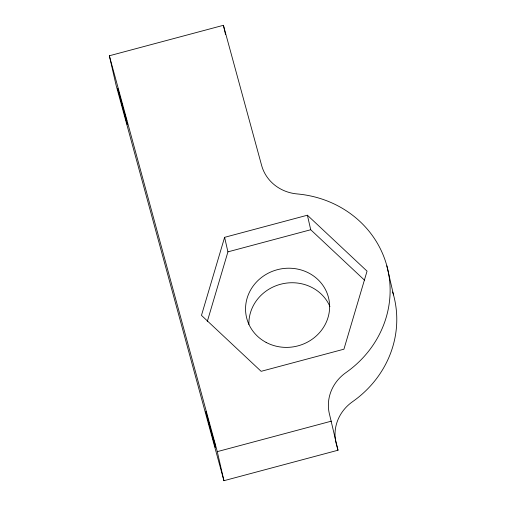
<?xml version="1.0" encoding="UTF-8"?>
<svg xmlns="http://www.w3.org/2000/svg" width="506" height="506" viewBox="0 0 506 506"><rect width="100%" height="100%" fill="white"/><g stroke="black" fill="none" stroke-linecap="round" stroke-linejoin="round"><path stroke-width="0.76" d="M224.601 237.333L201.47 315.383L261.128 371.322L343.922 349.197L367.052 271.146L307.389 215.214L224.601 237.333L227.928 251.861L207.264 321.582M386.85 265.84A106.273 99.41 -12.9 0 1 345.914 372.625A42.169 39.449 -12.9 0 0 329.672 415.002L338.002 450.226L223.937 480.7L116 84.837L109.347 55.774L223.412 25.3L261.615 165.411A42.169 39.449 -12.9 0 0 297.193 193.937A106.273 99.41 -12.9 0 1 386.85 265.84L393.51 294.897M227.928 251.861L310.722 229.743L364.643 280.299M223.937 480.7L217.283 451.637L331.348 421.163M338.002 450.226L336.326 444.066A42.169 39.449 -12.9 0 1 335.623 440.992M109.347 55.774L217.283 451.637M307.389 215.214L310.722 229.743M223.412 25.3L225.518 34.478M248.889 324.46A42.169 39.449 -12.9 0 1 282.456 283.796A42.169 39.449 -12.9 0 1 329.95 306.566M335.491 440.214A42.169 39.449 -12.9 0 1 352.568 401.688A106.273 99.41 -12.9 0 0 392.656 291.975M215.379 444.863A18.349 2.176 78.5 0 1 215.145 444.3M214.905 443.68A18.349 2.176 78.5 0 1 214.405 442.269M214.146 441.479A18.349 2.176 78.5 0 1 212.83 436.887M126.842 120.694A18.349 2.176 78.5 0 1 126.342 119.283M126.083 118.499A18.349 2.176 78.5 0 1 124.767 113.907M117.822 88.822L127.392 124.672L117.822 88.822M205.885 411.802L215.455 447.652L205.917 411.852M266.118 342.41A42.169 39.449 -12.9 0 0 329.627 307.136A42.169 39.449 -12.9 0 0 267.023 273.847A42.169 39.449 -12.9 0 0 266.118 342.41"/></g></svg>
